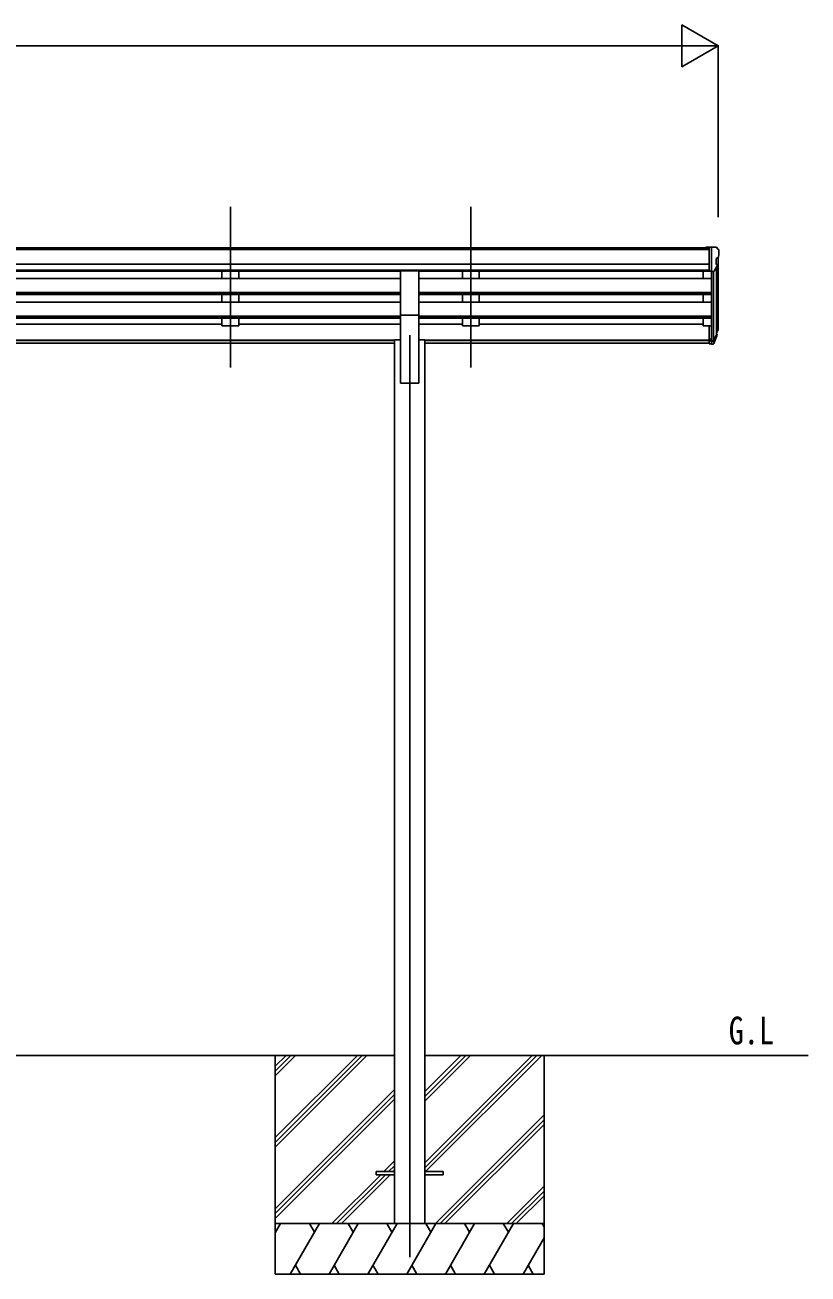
# Model space of a CAD drawing. Units: millimetres, scale not verified. Extents: x -10512 to 10512, y -7425 to 7425.
# Drawn here: x -708 to 1623, y -4162 to -447 of the extents above; entities that cross this region are included whole.
import ezdxf
from ezdxf.enums import TextEntityAlignment as Align

# ---------------------------------------------------------------- set-up
doc = ezdxf.new("R2010")
doc.units = ezdxf.units.MM
doc.header["$LTSCALE"] = 30
for name, color, linetype in [('0-2_USER1', 3, 'Continuous'), ('0-3_YKK_12', 2, 'Continuous'), ('0-4_YKK_13', 4, 'Continuous'), ('0-5_YKK_A1', 4, 'Continuous'), ('0-6_YKK_D', 6, 'Continuous')]:
    doc.layers.add(name, color=color, linetype=linetype)
doc.styles.add('ＭＳ ゴシック', font='')
doc.styles.get('ＭＳ ゴシック').set_extended_font_data('MS Gothic')

msp = doc.modelspace()

# ---------------------------------------------------------------- linework, layer by layer
at = {"layer": '0-3_YKK_12'}
for p, q in [((-96.25, -988.1), (-96.25, -1465.61)), ((619.75, -988.1), (619.75, -1465.61)), ((437.75, -1368.93), (437.75, -4112.5))]:
    msp.add_line(p, q, dxfattribs=at)
at = {"layer": '0-4_YKK_13'}
for p, q in [((1329.25, -1107.5), (1319.25, -1107.59)), ((1319.25, -1109.1), (1319.25, -1107.59)), ((1329.25, -1179.48), (1329.25, -1107.5)), ((1347.75, -1107.5), (1329.25, -1107.5)), ((1335.75, -1180.48), (1335.75, -1107.5)), ((1347.75, -1107.5), (1350.08, -1107.64)), ((1350.84, -1108.07), (1354.91, -1113.88)), ((1349.75, -1142.01), (1349.75, -1158.29)), ((1355.22, -1138.68), (1349.9, -1141.75)), ((1357.75, -1116.87), (1357.75, -1117.5)), ((410.25, -1309.93), (410.25, -1178.13)), ((410.25, -1178.13), (465.25, -1178.13)), ((465.25, -1309.93), (465.25, -1178.13)), ((1329.25, -1179.48), (1335.75, -1179.48)), ((1335.75, -1180.48), (1340.96, -1180.17)), ((1343.37, -1178.67), (1352.38, -1163.08)), ((410.25, -1309.93), (465.25, -1309.93)), ((1329.25, -1341.22), (1329.25, -1395.26)), ((1329.25, -1341.22), (1335.75, -1341.22)), ((1335.75, -1341.22), (1335.75, -1396)), ((1342.18, -1385.58), (1349.94, -1370.17)), ((1351.39, -1370.53), (1343.19, -1386.71)), ((1352, -1371.09), (1343.19, -1394.64)), ((1354.05, -1354.04), (1350.78, -1361.1)), ((1354.66, -1355.41), (1350.78, -1363.36)), ((1352.34, -1366.69), (1352, -1371.09)), ((1329.25, -1381.36), (1335.75, -1381.36)), ((1329.25, -1386.23), (1335.75, -1386.23)), ((1329.25, -1395.26), (1335.75, -1395.26)), ((1335.75, -1386.25), (1340.88, -1386.25)), ((1335.75, -1388.06), (1340.6, -1388.06)), ((1335.75, -1396), (1340.6, -1396)), ((337.55, -3858), (337.55, -3867)), ((337.55, -3858), (392.35, -3858)), ((482.75, -3858), (537.55, -3858)), ((537.55, -3858), (537.55, -3867)), ((337.55, -3867), (392.35, -3867)), ((482.75, -3867), (537.55, -3867))]:
    msp.add_line(p, q, dxfattribs=at)
for centre, radius, start, end in [((1350.02, -1108.64), 1, 35, 86.5), ((1354.75, -1116.87), 3, 0, 87), ((1350.05, -1142.01), 0.3, 120, 180), ((1350.85, -1134.31), 6.18, 315.00103, 354.2965), ((1155.75, -1117.5), 202, 355.05096, 0), ((1340.78, -1177.17), 3, 273.5, 330), ((1350.05, -1158.29), 0.3, 180, 265.2833), ((1349.78, -1161.58), 3, 330, 85.2833), ((1325.16, -1344.54), 30.41, 341.80266, 352.8448), ((1326.57, -1346.3), 29.53, 342.01856, 353.49194)]:
    msp.add_arc(centre, radius, start, end, dxfattribs=at)
for centre, major_axis, ratio, start_param, end_param in [((1265.83, -1346.63), (88.05, 0), 0.90356, 5.9828017, 6.0168888), ((1351.04, -1366.69), (-1.3, 0), 0.90356, 2.9359903, 4.9130961), ((1265.12, -1350.5), (89.07, 0), 0.90356, 6.0316505, 6.077583), ((1267.89, -1340.05), (-87.93, 4.42), 0.541684, 3.060334, 3.2172517), ((1267.1, -1346.73), (89.06, 1.43), 0.57596, 6.1985533, 6.3701348), ((1340.6, -1385.35), (3, 0), 0.90356, 4.712389, 5.7595865), ((1340.6, -1393.29), (-3, 0), 0.90356, 1.5707963, 2.6179939), ((1340.88, -1384.9), (1.5, 0), 0.90356, 4.712389, 5.7595865)]:
    msp.add_ellipse(centre, major_axis=major_axis, ratio=ratio, start_param=start_param, end_param=end_param, dxfattribs=at)
at = {"layer": '0-5_YKK_A1'}
for p, q in [((1329.25, -1109.1), (-2953.75, -1109.1)), ((1329.25, -1114.32), (-2953.75, -1114.32)), ((1335.75, -1148.6), (1335.75, -1341.22)), ((1355.75, -1138.08), (1355.75, -1340.86)), ((1329.25, -1157.85), (-2953.75, -1157.85)), ((1329.25, -1175.7), (-2953.75, -1175.7)), ((410.25, -1178.95), (-2034.75, -1178.95)), ((-121.25, -1179.05), (-121.25, -1200.92)), ((-71.25, -1179.05), (-71.25, -1200.92)), ((1329.25, -1178.95), (465.25, -1178.95)), ((594.75, -1179.05), (594.75, -1200.92)), ((644.75, -1179.05), (644.75, -1200.92)), ((1310.75, -1178.95), (1310.75, -1201.02)), ((1341.75, -1180.01), (1341.76, -1386)), ((1350.78, -1165.85), (1350.78, -1367.57)), ((410.25, -1201.02), (-2034.75, -1201.02)), ((-71.25, -1200.92), (-121.25, -1200.92)), ((1335.75, -1201.02), (465.25, -1201.02)), ((644.75, -1200.92), (594.75, -1200.92)), ((410.25, -1242.89), (-2034.75, -1242.89)), ((410.25, -1244.39), (-2034.75, -1244.39)), ((410.25, -1248.71), (-2034.75, -1248.71)), ((-121.25, -1248.71), (-121.25, -1271.02)), ((-71.25, -1271.02), (-71.25, -1248.71)), ((1335.75, -1242.89), (465.25, -1242.89)), ((1335.75, -1244.39), (465.25, -1244.39)), ((1335.75, -1248.71), (465.25, -1248.71)), ((594.75, -1248.71), (594.75, -1271.02)), ((644.75, -1271.02), (644.75, -1248.71)), ((1310.75, -1248.71), (1310.75, -1271.12)), ((410.25, -1271.12), (-2034.75, -1271.12)), ((-71.25, -1271.02), (-121.25, -1271.02)), ((1335.75, -1271.12), (465.25, -1271.12)), ((644.75, -1271.02), (594.75, -1271.02)), ((410.25, -1313), (-2034.75, -1313)), ((410.25, -1314.49), (-2034.75, -1314.49)), ((410.25, -1318.81), (-2034.75, -1318.81)), ((-121.25, -1336.91), (-787.25, -1336.91)), ((-121.25, -1318.81), (-121.25, -1341.86)), ((-71.25, -1318.81), (-71.25, -1341.86)), ((410.25, -1336.91), (-71.25, -1336.91)), ((410.25, -1309.93), (410.25, -1512.5)), ((465.25, -1309.93), (465.25, -1512.5)), ((1335.75, -1313), (465.25, -1313)), ((1335.75, -1314.49), (465.25, -1314.49)), ((1335.75, -1318.81), (465.25, -1318.81)), ((594.75, -1336.91), (465.25, -1336.91)), ((594.75, -1318.81), (594.75, -1341.86)), ((644.75, -1318.81), (644.75, -1341.86)), ((1310.75, -1336.91), (644.75, -1336.91)), ((1310.75, -1318.81), (1310.75, -1341.86)), ((-71.25, -1341.86), (-121.25, -1341.86)), ((644.75, -1341.86), (594.75, -1341.86)), ((1310.75, -1341.86), (1329.25, -1341.86)), ((392.55, -1383.93), (-2017.05, -1383.93)), ((392.55, -1385.32), (-2017.05, -1385.32)), ((392.55, -1393.01), (-2017.05, -1393.01)), ((392.55, -1383.5), (392.55, -4012.5)), ((392.55, -1383.5), (410.25, -1383.5)), ((482.95, -1383.5), (465.25, -1383.5)), ((482.95, -1383.5), (482.95, -4012.5)), ((1329.25, -1383.93), (482.95, -1383.93)), ((1329.25, -1385.32), (482.95, -1385.32)), ((1329.25, -1393.01), (482.95, -1393.01)), ((410.25, -1512.5), (465.25, -1512.5)), ((-2017.25, -3512.5), (392.75, -3512.5)), ((37.55, -3512.5), (37.55, -4162.5)), ((37.55, -3756.68), (281.73, -3512.5)), ((37.55, -3770.82), (295.87, -3512.5)), ((37.55, -3784.96), (310.01, -3512.5)), ((37.55, -3572.83), (97.88, -3512.5)), ((37.55, -3558.69), (83.74, -3512.5)), ((37.55, -3544.55), (69.6, -3512.5)), ((482.75, -3831.98), (802.23, -3512.5)), ((482.75, -3846.12), (816.37, -3512.5)), ((482.75, -3648.13), (618.38, -3512.5)), ((482.75, -3633.99), (604.24, -3512.5)), ((482.75, -3619.85), (590.1, -3512.5)), ((482.95, -3512.5), (1623.19, -3512.5)), ((485.01, -3858), (830.51, -3512.5)), ((837.55, -3512.5), (837.55, -4162.5)), ((37.55, -3968.81), (392.35, -3614.01)), ((37.55, -3982.95), (392.35, -3628.15)), ((37.55, -3997.09), (392.35, -3642.29)), ((514.36, -4012.5), (837.55, -3689.31)), ((528.5, -4012.5), (837.55, -3703.45)), ((542.64, -4012.5), (837.55, -3717.59)), ((360.49, -3858), (392.35, -3826.14)), ((374.63, -3858), (392.35, -3840.28)), ((388.78, -3858), (392.35, -3854.43)), ((205.99, -4012.5), (351.49, -3867)), ((220.13, -4012.5), (365.63, -3867)), ((234.28, -4012.5), (379.78, -3867)), ((726.49, -4012.5), (837.55, -3901.44)), ((740.63, -4012.5), (837.55, -3915.58)), ((754.78, -4012.5), (837.55, -3929.73)), ((837.55, -4012.5), (37.55, -4012.5)), ((37.55, -4040), (53.43, -4012.5)), ((82.3, -4162.5), (168.9, -4012.5)), ((153.9, -4038.48), (138.9, -4012.5)), ((197.77, -4162.5), (284.37, -4012.5)), ((269.37, -4038.48), (254.37, -4012.5)), ((313.24, -4162.5), (399.84, -4012.5)), ((384.84, -4038.48), (369.84, -4012.5)), ((428.71, -4162.5), (515.31, -4012.5)), ((500.31, -4038.48), (485.31, -4012.5)), ((544.18, -4162.5), (630.78, -4012.5)), ((615.78, -4038.48), (600.78, -4012.5)), ((659.65, -4162.5), (746.25, -4012.5)), ((716.25, -4012.5), (731.25, -4038.48)), ((831.72, -4012.5), (837.55, -4022.6)), ((775.12, -4162.5), (837.55, -4054.36)), ((97.29, -4136.52), (112.29, -4162.5)), ((212.76, -4136.52), (227.76, -4162.5)), ((328.24, -4136.52), (343.24, -4162.5)), ((443.71, -4136.52), (458.7, -4162.5)), ((559.18, -4136.52), (574.17, -4162.5)), ((674.65, -4136.52), (689.64, -4162.5)), ((790.11, -4136.52), (805.11, -4162.5)), ((37.55, -4162.5), (837.55, -4162.5))]:
    msp.add_line(p, q, dxfattribs=at)
at = {"layer": '0-6_YKK_D'}
for p, q in [((1355.75, -509.1), (1247.5, -446.6)), ((1247.5, -446.6), (1247.5, -571.6)), ((-2855.25, -509.1), (1230.75, -509.1)), ((1355.75, -509.1), (1139.24, -509.1)), ((1355.75, -509.1), (1247.5, -571.6)), ((1355.75, -1018.68), (1355.75, -508.1))]:
    msp.add_line(p, q, dxfattribs=at)

# ---------------------------------------------------------------- texts
at = {"layer": '0-2_USER1', "style": 'ＭＳ ゴシック', "width": 0.8}
msp.add_text('G.L', height=82.48, dxfattribs=at).set_placement((1387.1, -3503.86), align=Align.BOTTOM_LEFT)

doc.saveas('drawing.dxf')
